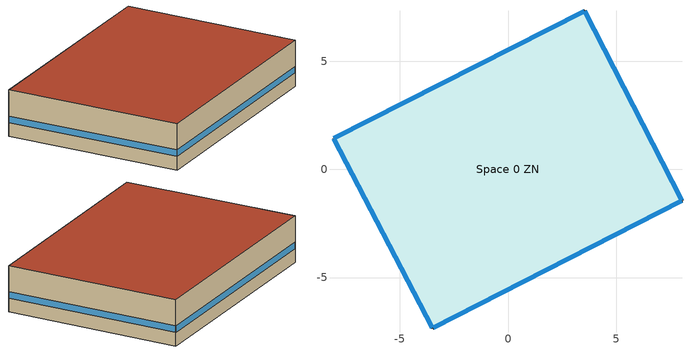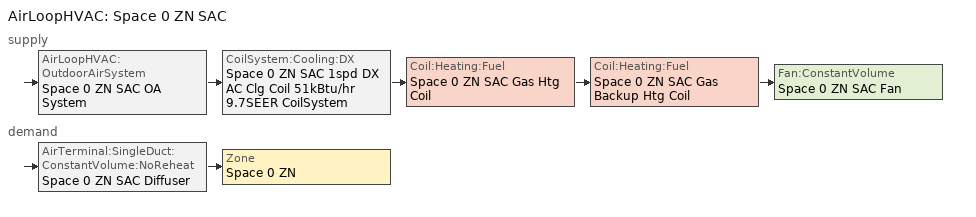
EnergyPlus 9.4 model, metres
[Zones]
Space 0 ZN
 floor ground (Foundation F 126 Perim 4575 Area 12839): -3.49,-7.34 -8.07,1.44 3.54,7.33 8.05,-1.45 z0
 wall outside (Typical Insulated Steel Framed Exterior Wall R-15.38): -8.07,1.44 -3.49,-7.34 8.05,-1.45 3.54,7.33 -8.07,1.44 z0:2.6
 window (U 0.52 SHGC 0.39 Simple Glazing Window U-0.52 SHGC 0.39): -8.06,1.42 -3.5,-7.31 / 3.52,7.32 -8.05,1.45 / 8.03,-1.42 3.55,7.31 / -3.47,-7.33 8.02,-1.46 z0.76:1.13
 roof outside (Typical IEAD Roof R-22.22): 8.05,-1.45 3.54,7.33 -8.07,1.44 -3.49,-7.34 z2.6
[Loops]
AirLoopHVAC 'Space 0 ZN SAC'
 supply: AirLoopHVAC:OutdoorAirSystem 'Space 0 ZN SAC OA System' > CoilSystem:Cooling:DX 'Space 0 ZN SAC 1spd DX AC Clg Coil 51kBtu/hr 9.7SEER CoilSystem' > Coil:Heating:Fuel 'Space 0 ZN SAC Gas Htg Coil' > Coil:Heating:Fuel 'Space 0 ZN SAC Gas Backup Htg Coil' > Fan:ConstantVolume 'Space 0 ZN SAC Fan'
 demand: AirTerminal:SingleDuct:ConstantVolume:NoReheat 'Space 0 ZN SAC Diffuser' > Zone 'Space 0 ZN'
[Building]
-MidriseApartment-ASHRAE 169-2006-6A created: 2021-03-21 12:17:40 +0000: Terrain=City
[Site:Location]
Burlington International Ap_VT_USA: Latitude {deg}=44.47; Longitude {deg}=-73.15; Time Zone {hr}=-5; Elevation {m}=101
[Site:GroundTemperature:FCfactorMethod]
January Ground Temperature {C}=8.7; February Ground Temperature {C}=2.8; March Ground Temperature {C}=-1.5; April Ground Temperature {C}=-7.2; May Ground Temperature {C}=-5.6; June Ground Temperature {C}=-0.5; July Ground Temperature {C}=7.8; August Ground Temperature {C}=13.8; September Ground Temperature {C}=19.3; October Ground Temperature {C}=21.1; November Ground Temperature {C}=19.8; December Ground Temperature {C}=15.1
[Site:WaterMainsTemperature]
Calculation Method=Correlation; Annual Average Outdoor Air Temperature {C}=7.8; Maximum Difference In Monthly Average Outdoor Air Temperatures {deltaC}=28.3
[SizingPeriod:DesignDay] Day of Month=21; Dry-Bulb Temperature Range Modifier Type=DefaultMultipliers; Humidity Condition Type=Wetbulb; Barometric Pressure {Pa}=100118; Rain Indicator=No; Snow Indicator=No; Daylight Saving Time Indicator=No
Name | Month | Day Type | Maximum Dry-Bulb Temperature {C} | Daily Dry-Bulb Temperature Range {deltaC} | Wetbulb or DewPoint at Maximum Dry-Bulb {C} | Wind Speed {m/s} | Wind Direction {deg} | Solar Model Indicator | ASHRAE Clear Sky Optical Depth for Beam Irradiance (taub) | ASHRAE Clear Sky Optical Depth for Diffuse Irradiance (taud) | Sky Clearness
Burlington International Ap Ann Clg .4% Condns DB=>MWB | 7 | SummerDesignDay | 31.3 | 10.7 | 21.7 | 4.5 | 170 | ASHRAETau | 0.459 | 2.002
Burlington International Ap Ann Htg 99.6% Condns DB | 1 | WinterDesignDay | -22.4 | 0 | -22.4 | 3 | 60 | ASHRAEClearSky |  |  | 0
[Material] Thermal Absorptance=0.9; Solar Absorptance=0.7; Visible Absorptance=0.7
Name | Roughness | Thickness {m} | Conductivity {W/m-K} | Density {kg/m3} | Specific Heat {J/kg-K}
25mm Stucco | Smooth | 0.0254 | 0.72 | 1856 | 840
5/8 in. Gypsum Board | MediumSmooth | 0.0159 | 0.16 | 800 | 1090
Metal Roof Surface | Smooth | 0.0008 | 45.28 | 7824 | 500
Roof Membrane | VeryRough | 0.0095 | 0.16 | 1121.29 | 1460
Std Wood 6inch | MediumSmooth | 0.15 | 0.12 | 540 | 1210
[Material:NoMass] Roughness=Smooth; Thermal Absorptance=0.9; Solar Absorptance=0.7; Visible Absorptance=0.7
Name | Thermal Resistance {m2-K/W}
Typical Insulation R-13.21 | 2.32567
Typical Insulation R-21.1 | 3.7168
[WindowMaterial:SimpleGlazingSystem]
U 0.52 SHGC 0.39 Simple Glazing U-0.93 SHGC 0.39: U-Factor {W/m2-K}=5.29157; Solar Heat Gain Coefficient=0.39; Visible Transmittance=0.31
[Construction]
InteriorFurnishings: Std Wood 6inch
Typical IEAD Roof R-22.22: Roof Membrane, Typical Insulation R-21.1, Metal Roof Surface
Typical Insulated Steel Framed Exterior Wall R-15.38: 25mm Stucco, 5/8 in. Gypsum Board, Typical Insulation R-13.21, 5/8 in. Gypsum Board
U 0.52 SHGC 0.39 Simple Glazing Window U-0.52 SHGC 0.39: U 0.52 SHGC 0.39 Simple Glazing U-0.93 SHGC 0.39
[Construction:FfactorGroundFloor]
Foundation F 126 Perim 4575 Area 12839: F-Factor {W/m-K}=1.26344; Area {m2}=128.393; PerimeterExposed {m}=45.748
[Zone]
Space 0 ZN: Multiplier=1; Part of Total Floor Area=Yes
[InternalMass]
Space 0 Mass: Construction=InteriorFurnishings; Zone or ZoneList=Space 0 ZN; Surface Area {m2}=256.787
[ZoneInfiltration:DesignFlowRate]
Space 0 Infiltration: Zone or ZoneList=Space 0 ZN; Schedule=MidriseApartment Infil; Design Flow Rate Calculation Method=Flow/ExteriorArea; Flow per Exterior Surface Area {m3/s-m2}=0.000492814; Constant Term Coefficient=1; Temperature Term Coefficient=0; Velocity Term Coefficient=0; Velocity Squared Term Coefficient=0
[ZoneControl:Thermostat]
Space 0 ZN Thermostat: Zone or ZoneList=Space 0 ZN; Control Type Schedule=Space 0 ZN Thermostat Schedule; Control 1=Space Type 1 Thermostat 1; Temperature Difference Between Cutout And Setpoint {deltaC}=0
[ThermostatSetpoint:DualSetpoint]
Space Type 1 Thermostat 1: Heating Setpoint Temperature Schedule=MidriseApartment Apartment HtgSetp; Cooling Setpoint Temperature Schedule=MidriseApartment Apartment ClgSetp
[AirTerminal:SingleDuct:ConstantVolume:NoReheat]
Space 0 ZN SAC Diffuser: Availability Schedule=Always On Discrete; Maximum Air Flow Rate {m3/s}=AutoSize
[Zone equipment]
Space 0 ZN: Space 0 ZN SAC Diffuser
[Sizing:Zone]
Space 0 ZN: Zone Cooling Design Supply Air Temperature Input Method=SupplyAirTemperature; Zone Cooling Design Supply Air Temperature {C}=12.7778; Zone Cooling Design Supply Air Temperature Difference {deltaC}=11.11; Zone Heating Design Supply Air Temperature Input Method=SupplyAirTemperature; Zone Heating Design Supply Air Temperature {C}=50; Zone Heating Design Supply Air Temperature Difference {deltaC}=11.11; Zone Cooling Design Supply Air Humidity Ratio {kgWater/kgDryAir}=0.008; Zone Heating Design Supply Air Humidity Ratio {kgWater/kgDryAir}=0.008; Design Specification Outdoor Air Object=Space Type 1 Ventilation; Cooling Design Air Flow Method=DesignDay; Cooling Design Air Flow Rate {m3/s}=0; Cooling Minimum Air Flow per Zone Floor Area {m3/s-m2}=0.000762; Cooling Minimum Air Flow {m3/s}=0; Cooling Minimum Air Flow Fraction=0; Heating Design Air Flow Method=DesignDay; Heating Design Air Flow Rate {m3/s}=0; Heating Maximum Air Flow per Zone Floor Area {m3/s-m2}=0.002032; Heating Maximum Air Flow {m3/s}=0.141576; Heating Maximum Air Flow Fraction=0.3; Account for Dedicated Outdoor Air System=No
[Controller:MechanicalVentilation]
Controller Mechanical Ventilation 1: Availability Schedule=Always On Discrete; Demand Controlled Ventilation=No; System Outdoor Air Method=ZoneSum; Zone or ZoneList Name 1=Space 0 ZN; Design Specification Outdoor Air Object Name 1=Space Type 1 Ventilation
[DesignSpecification:OutdoorAir]
Space Type 1 Ventilation: Outdoor Air Method=Sum; Outdoor Air Flow per Person {m3/s-person}=0.0169901; Outdoor Air Flow per Zone Floor Area {m3/s-m2}=0; Outdoor Air Flow per Zone {m3/s}=0; Outdoor Air Flow Air Changes per Hour {1/hr}=0
[AirLoopHVAC]
Space 0 ZN SAC: Design Supply Air Flow Rate {m3/s}=AutoSize; Design Return Air Flow Fraction of Supply Air Flow=1
[Sizing:System]
Space 0 ZN SAC: Type of Load to Size On=Sensible; Design Outdoor Air Flow Rate {m3/s}=Autosize; Central Heating Maximum System Air Flow Ratio=1; Preheat Design Temperature {C}=7.22222; Preheat Design Humidity Ratio {kgWater/kgDryAir}=0.008; Precool Design Temperature {C}=12.7778; Precool Design Humidity Ratio {kgWater/kgDryAir}=0.008; Central Cooling Design Supply Air Temperature {C}=12.7778; Central Heating Design Supply Air Temperature {C}=50; Type of Zone Sum to Use=NonCoincident; 100% Outdoor Air in Cooling=No; 100% Outdoor Air in Heating=No; Central Cooling Design Supply Air Humidity Ratio {kgWater/kgDryAir}=0.0085; Central Heating Design Supply Air Humidity Ratio {kgWater/kgDryAir}=0.008; Cooling Supply Air Flow Rate Method=DesignDay; Cooling Supply Air Flow Rate {m3/s}=0; Cooling Supply Air Flow Rate Per Floor Area {m3/s-m2}=0.00996765; Cooling Fraction of Autosized Cooling Supply Air Flow Rate=1; Cooling Supply Air Flow Rate Per Unit Cooling Capacity {m3/s-W}=3.94755e-05; Heating Supply Air Flow Rate Method=DesignDay; Heating Supply Air Flow Rate {m3/s}=0; Heating Supply Air Flow Rate Per Floor Area {m3/s-m2}=0.00996765; Heating Fraction of Autosized Heating Supply Air Flow Rate=1; Heating Fraction of Autosized Cooling Supply Air Flow Rate=1; Heating Supply Air Flow Rate Per Unit Heating Capacity {m3/s-W}=3.15882e-05; System Outdoor Air Method=ZoneSum; Zone Maximum Outdoor Air Fraction=1; Cooling Design Capacity Method=CoolingDesignCapacity; Cooling Design Capacity {W}=Autosize; Cooling Design Capacity Per Floor Area {W/m2}=234.7; Fraction of Autosized Cooling Design Capacity=1; Heating Design Capacity Method=HeatingDesignCapacity; Heating Design Capacity {W}=Autosize; Heating Design Capacity Per Floor Area {W/m2}=157; Fraction of Autosized Heating Design Capacity=1; Central Cooling Capacity Control Method=OnOff
[AvailabilityManager:NightCycle]
Availability Manager Night Cycle 1: Applicability Schedule=Always On Discrete; Fan Schedule=ApartmentMidRise All On; Control Type=CycleOnAny; Thermostat Tolerance {deltaC}=1; Cycling Run Time Control Type=FixedRunTime; Cycling Run Time {s}=3600
[Controller:OutdoorAir]
Space 0 ZN SAC OA System Controller: Minimum Outdoor Air Flow Rate {m3/s}=Autosize; Maximum Outdoor Air Flow Rate {m3/s}=Autosize; Economizer Control Type=NoEconomizer; Economizer Control Action Type=ModulateFlow; Economizer Maximum Limit Dry-Bulb Temperature {C}=28; Economizer Maximum Limit Enthalpy {J/kg}=64000; Lockout Type=LockoutWithCompressor; Minimum Limit Type=FixedMinimum; Minimum Outdoor Air Schedule=Always On Discrete; Mechanical Ventilation Controller=Controller Mechanical Ventilation 1; High Humidity Control=No; Control High Indoor Humidity Based on Outdoor Humidity Ratio=Yes; Heat Recovery Bypass Control Type=BypassWhenWithinEconomizerLimits
[AvailabilityManager:Scheduled]
Space 0 ZN SAC OA System Availability Manager: Schedule=Always On Discrete
[SetpointManager:MixedAir] Control Variable=Temperature
Name | Setpoint Node or NodeList
Space 0 ZN SAC Mixed Air Node OS Default SPM | Space 0 ZN SAC Mixed Air Node
Space 0 ZN SAC 1spd DX AC Clg Coil 51kBtu/hr 9.7SEER Outlet Air Node OS Default SPM | Space 0 ZN SAC 1spd DX AC Clg Coil 51kBtu/hr 9.7SEER Outlet Air Node
Space 0 ZN SAC Gas Htg Coil Outlet Air Node OS Default SPM | Space 0 ZN SAC Gas Htg Coil Outlet Air Node
Space 0 ZN SAC Gas Backup Htg Coil Outlet Air Node OS Default SPM | Space 0 ZN SAC Gas Backup Htg Coil Outlet Air Node
[CoilSystem:Cooling:DX]
Space 0 ZN SAC 1spd DX AC Clg Coil 51kBtu/hr 9.7SEER CoilSystem: Availability Schedule=Always On Discrete; Cooling Coil=Space 0 ZN SAC 1spd DX AC Clg Coil 51kBtu/hr 9.7SEER
[Coil:Cooling:DX:SingleSpeed]
Space 0 ZN SAC 1spd DX AC Clg Coil 51kBtu/hr 9.7SEER: Availability Schedule=Always On Discrete; Gross Rated Total Cooling Capacity {W}=Autosize; Gross Rated Sensible Heat Ratio=Autosize; Gross Rated Cooling COP {W/W}=3.14722; Rated Air Flow Rate {m3/s}=Autosize; Rated Evaporator Fan Power Per Volume Flow Rate {W/(m3/s)}=773.3; Total Cooling Capacity Function of Temperature Curve=DOE Ref DX Clg Coil Cool-Cap-fT; Total Cooling Capacity Function of Flow Fraction Curve=DOE Ref DX Clg Coil Cool-CAP-fFlow; Energy Input Ratio Function of Temperature Curve=DOE Ref DX Clg Coil Cool-EIR-fT; Energy Input Ratio Function of Flow Fraction Curve=DOE Ref DX Clg Coil Cool-EIR-fFlow; Part Load Fraction Correlation Curve=DOE Ref DX Clg Coil Cool-PLF-fPLR; Minimum Outdoor Dry-Bulb Temperature for Compressor Operation {C}=-25; Condenser Type=AirCooled; Evaporative Condenser Effectiveness=0; Evaporative Condenser Air Flow Rate {m3/s}=Autosize; Evaporative Condenser Pump Rated Power Consumption {W}=Autosize; Crankcase Heater Capacity {W}=0; Maximum Outdoor Dry-Bulb Temperature for Crankcase Heater Operation {C}=0; Basin Heater Capacity {W/K}=0; Basin Heater Setpoint Temperature {C}=10
[Coil:Heating:Fuel] Availability Schedule=Always On Discrete; Fuel Type=NaturalGas; Burner Efficiency=0.8; Nominal Capacity {W}=AutoSize; Parasitic Electric Load {W}=0; Parasitic Fuel Load {W}=0
Name | Part Load Fraction Correlation Curve
Space 0 ZN SAC Gas Htg Coil | Curve Cubic 1
Space 0 ZN SAC Gas Backup Htg Coil
[Fan:ConstantVolume]
Space 0 ZN SAC Fan: Availability Schedule=ApartmentMidRise All On; Fan Total Efficiency=0.53625; Pressure Rise {Pa}=622.722; Maximum Flow Rate {m3/s}=AutoSize; Motor Efficiency=0.825; Motor In Airstream Fraction=1
[SetpointManager:SingleZone:Reheat]
Space 0 ZN SAC Setpoint Manager SZ Reheat: Control Variable=Temperature; Minimum Supply Air Temperature {C}=12.7778; Maximum Supply Air Temperature {C}=50; Control Zone=Space 0 ZN; Setpoint Node or NodeList=Space 0 ZN SAC Supply Outlet Node
[Exterior:Lights]
NonDimming Exterior Lights Def: Schedule=ApartmentMidRise Exterior_Lgt_ALWAYS_ON; Design Level {W}=164; Control Option=AstronomicalClock
[Schedule:Compact]
Space 0 ZN Thermostat Schedule: Through: 12/31, For: AllDays, Until: 24:00, 4
[Schedule:Day:Interval]
MidriseApartment Apartment HtgSetp Default; MidriseApartment Apartment HtgSetp Summer Design Day; MidriseApartment Apartment HtgSetp Winter Design Day: No, 24:00, 21.1
MidriseApartment Apartment ClgSetp Default; MidriseApartment Apartment ClgSetp Summer Design Day; MidriseApartment Apartment ClgSetp Winter Design Day: No, 24:00, 23.9
ApartmentMidRise All On Default; ApartmentMidRise All On Summer Design Day; ApartmentMidRise All On Winter Design Day; ApartmentMidRise Exterior_Lgt_ALWAYS_ON Default; ApartmentMidRise Exterior_Lgt_ALWAYS_ON Summer Design Day; ApartmentMidRise Exterior_Lgt_ALWAYS_ON Winter Design Day; MidriseApartment Infil Default; MidriseApartment Infil Summer Design Day; MidriseApartment Infil Winter Design Day: No, 24:00, 1
[Schedule:Week:Daily]
MidriseApartment Apartment HtgSetp Week Rule - Jan1-Dec31: MidriseApartment Apartment HtgSetp Default, MidriseApartment Apartment HtgSetp Default, MidriseApartment Apartment HtgSetp Default, MidriseApartment Apartment HtgSetp Default, MidriseApartment Apartment HtgSetp Default, MidriseApartment Apartment HtgSetp Default, MidriseApartment Apartment HtgSetp Default, MidriseApartment Apartment HtgSetp Default, MidriseApartment Apartment HtgSetp Summer Design Day, MidriseApartment Apartment HtgSetp Winter Design Day, MidriseApartment Apartment HtgSetp Default, MidriseApartment Apartment HtgSetp Default
MidriseApartment Apartment ClgSetp Week Rule - Jan1-Dec31: MidriseApartment Apartment ClgSetp Default, MidriseApartment Apartment ClgSetp Default, MidriseApartment Apartment ClgSetp Default, MidriseApartment Apartment ClgSetp Default, MidriseApartment Apartment ClgSetp Default, MidriseApartment Apartment ClgSetp Default, MidriseApartment Apartment ClgSetp Default, MidriseApartment Apartment ClgSetp Default, MidriseApartment Apartment ClgSetp Summer Design Day, MidriseApartment Apartment ClgSetp Winter Design Day, MidriseApartment Apartment ClgSetp Default, MidriseApartment Apartment ClgSetp Default
ApartmentMidRise All On Week Rule - Jan1-Dec31: ApartmentMidRise All On Default, ApartmentMidRise All On Default, ApartmentMidRise All On Default, ApartmentMidRise All On Default, ApartmentMidRise All On Default, ApartmentMidRise All On Default, ApartmentMidRise All On Default, ApartmentMidRise All On Default, ApartmentMidRise All On Summer Design Day, ApartmentMidRise All On Winter Design Day, ApartmentMidRise All On Default, ApartmentMidRise All On Default
ApartmentMidRise Exterior_Lgt_ALWAYS_ON Week Rule - Jan1-Dec31: ApartmentMidRise Exterior_Lgt_ALWAYS_ON Default, ApartmentMidRise Exterior_Lgt_ALWAYS_ON Default, ApartmentMidRise Exterior_Lgt_ALWAYS_ON Default, ApartmentMidRise Exterior_Lgt_ALWAYS_ON Default, ApartmentMidRise Exterior_Lgt_ALWAYS_ON Default, ApartmentMidRise Exterior_Lgt_ALWAYS_ON Default, ApartmentMidRise Exterior_Lgt_ALWAYS_ON Default, ApartmentMidRise Exterior_Lgt_ALWAYS_ON Default, ApartmentMidRise Exterior_Lgt_ALWAYS_ON Summer Design Day, ApartmentMidRise Exterior_Lgt_ALWAYS_ON Winter Design Day, ApartmentMidRise Exterior_Lgt_ALWAYS_ON Default, ApartmentMidRise Exterior_Lgt_ALWAYS_ON Default
MidriseApartment Infil Week Rule - Jan1-Dec31: MidriseApartment Infil Default, MidriseApartment Infil Default, MidriseApartment Infil Default, MidriseApartment Infil Default, MidriseApartment Infil Default, MidriseApartment Infil Default, MidriseApartment Infil Default, MidriseApartment Infil Default, MidriseApartment Infil Summer Design Day, MidriseApartment Infil Winter Design Day, MidriseApartment Infil Default, MidriseApartment Infil Default
[Schedule:Year]
MidriseApartment Apartment HtgSetp: MidriseApartment Apartment HtgSetp Week Rule - Jan1-Dec31, 1, 1, 12, 31
MidriseApartment Apartment ClgSetp: MidriseApartment Apartment ClgSetp Week Rule - Jan1-Dec31, 1, 1, 12, 31
ApartmentMidRise All On: ApartmentMidRise All On Week Rule - Jan1-Dec31, 1, 1, 12, 31
ApartmentMidRise Exterior_Lgt_ALWAYS_ON: ApartmentMidRise Exterior_Lgt_ALWAYS_ON Week Rule - Jan1-Dec31, 1, 1, 12, 31
MidriseApartment Infil: MidriseApartment Infil Week Rule - Jan1-Dec31, 1, 1, 12, 31
[Schedule:Constant]
Always On Discrete: Hourly Value=1
[Curve:Biquadratic] Minimum Value of x {BasedOnField A2}=-100; Maximum Value of x {BasedOnField A2}=100; Minimum Value of y {BasedOnField A3}=-100; Maximum Value of y {BasedOnField A3}=100
Name | Coefficient1 Constant | Coefficient2 x | Coefficient3 x**2 | Coefficient4 y | Coefficient5 y**2 | Coefficient6 x*y
DOE Ref DX Clg Coil Cool-Cap-fT | 0.971212 | -0.0152755 | 0.00144345 | -0.00039321 | -6.8364e-06 | -0.000290596
DOE Ref DX Clg Coil Cool-EIR-fT | 0.286871 | 0.0239022 | -0.000810648 | 0.0134585 | 0.000338936 | -0.000487004
[Curve:Cubic] Coefficient3 x**2=0; Coefficient4 x**3=0
Name | Coefficient1 Constant | Coefficient2 x | Minimum Value of x {BasedOnField A2} | Maximum Value of x {BasedOnField A2}
DOE Ref DX Clg Coil Cool-CAP-fFlow; DOE Ref DX Clg Coil Cool-EIR-fFlow | 1 | 0 | -100 | 100
Curve Cubic 1 | 0.8 | 0.2 | 0 | 1
[Curve:Quadratic]
DOE Ref DX Clg Coil Cool-PLF-fPLR: Coefficient1 Constant=0.909496; Coefficient2 x=0.0986477; Coefficient3 x**2=-0.00819488; Minimum Value of x {BasedOnField A2}=0; Maximum Value of x {BasedOnField A2}=1
